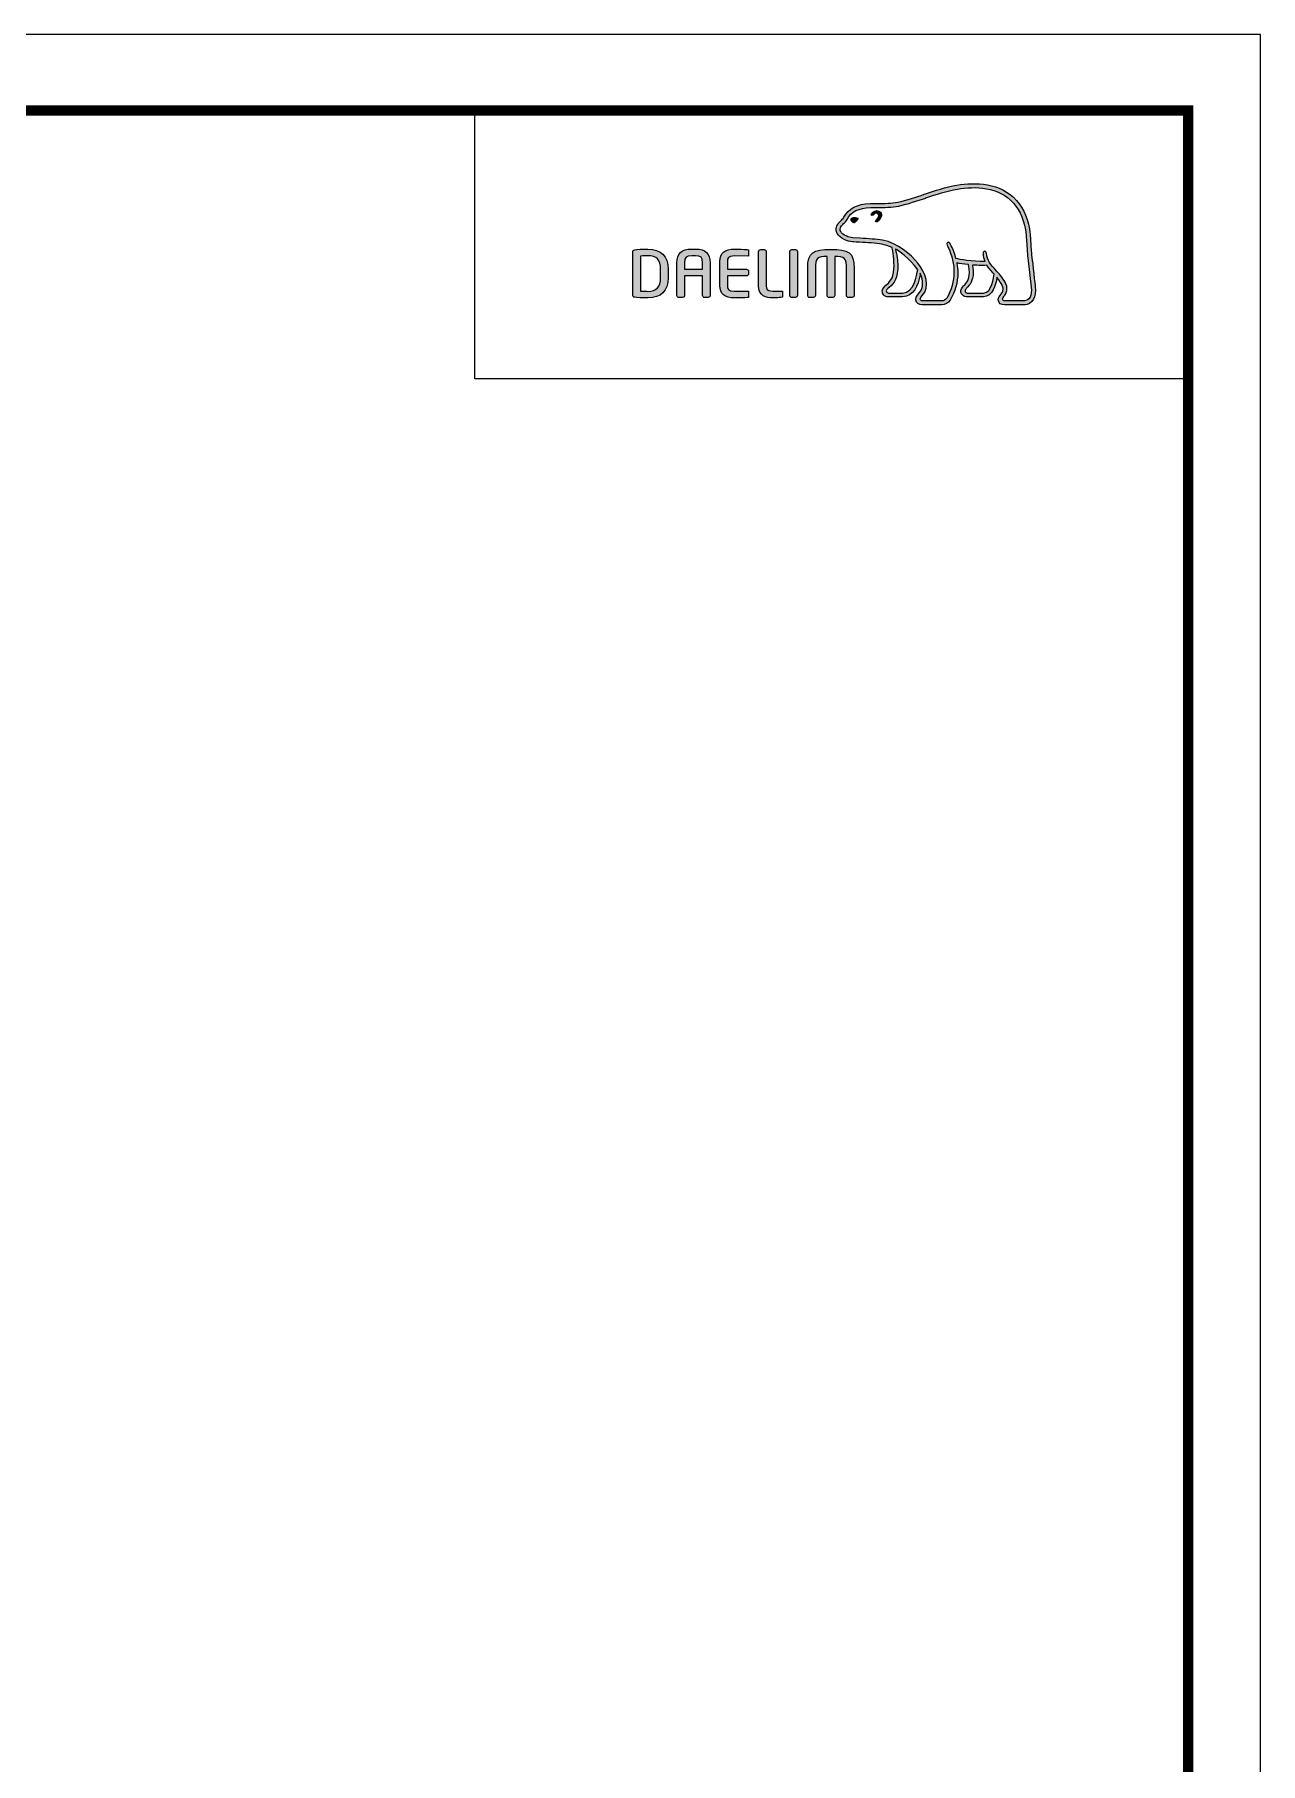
# Model space of a CAD drawing. Extents: x 1171 to 2300, y 0 to 827.
# Drawn here: x 1989.7 to 2299.7, y 389.5 to 826.8 of the extents above; entities that cross this region are included whole.
import ezdxf

# ---------------------------------------------------------------- set-up
doc = ezdxf.new("R2010")
doc.units = 0
doc.header["$LTSCALE"] = 10
doc.header["$MEASUREMENT"] = 0
doc.layers.get('0').update_dxf_attribs({"linetype": 'CONTINUOUS'})
doc.layers.add('레이어 1', color=7, linetype='CONTINUOUS', lineweight=0)

msp = doc.modelspace()

# ---------------------------------------------------------------- hatches: boundary and pattern name
at = {"layer": '레이어 1'}
h = msp.add_hatch(color=5, dxfattribs=at)
h.dxf.hatch_style = 1
edge = h.paths.add_edge_path(flags=16)
edge.add_spline(control_points=[(2241.14, 759.99), (2240.65, 759.45), (2240.02, 759.44), (2240, 759.44), (2240, 759.44), (2235.01, 759.44), (2235.01, 759.44), (2234.83, 759.44), (2234.69, 759.49), (2234.6, 759.58), (2234.52, 759.65), (2234.48, 759.76), (2234.48, 759.9), (2234.48, 760.18), (2234.69, 760.44), (2234.91, 760.72), (2235.11, 760.98), (2235.3, 761.22), (2235.41, 761.53), (2235.68, 762.26), (2235.65, 763.04), (2235.33, 763.73), (2234.74, 764.98), (2233.87, 765.96), (2233.02, 766.91), (2233.02, 766.91), (2232.73, 767.23), (2232.73, 767.23), (2231.63, 768.46), (2230.5, 769.73), (2230.41, 771.45), (2230.38, 771.79), (2230.23, 771.99), (2230.01, 771.98), (2230.01, 771.98), (2229.69, 771.83), (2229.68, 771.83), (2229.59, 771.73), (2229.54, 771.59), (2229.54, 771.42), (2229.54, 771.42), (2229.55, 771.37), (2229.55, 771.37), (2229.59, 770.74), (2229.74, 770.13), (2230, 769.5), (2230, 769.5), (2230.02, 769.44), (2230.02, 769.44), (2230.02, 769.44), (2229.96, 769.43), (2229.96, 769.43), (2226.76, 769.31), (2223.62, 769.91), (2222.69, 770.13), (2222.13, 772.42), (2221.2, 773.94), (2221.16, 774.01), (2221.09, 774.12), (2220.98, 774.22), (2220.87, 774.25), (2220.87, 774.25), (2220.6, 774.21), (2220.56, 774.2), (2220.54, 774.17), (2220.49, 774.11), (2220.39, 773.97), (2220.39, 773.97), (2220.38, 773.85), (2220.38, 773.85), (2220.38, 773.85), (2220.46, 773.55), (2220.46, 773.55), (2220.53, 773.43), (2222.18, 770.55), (2222.18, 766.74), (2222.18, 764.39), (2221.56, 762.17), (2220.34, 760.14), (2220.05, 759.66), (2219.66, 759.44), (2219.09, 759.44), (2219.09, 759.44), (2214.18, 759.44), (2214.18, 759.44), (2214.01, 759.44), (2213.67, 759.56), (2213.67, 759.91), (2213.67, 760.11), (2213.86, 760.43), (2214.16, 760.77), (2216.21, 763.05), (2215.02, 766.61), (2213.06, 768.96), (2211.16, 771.22), (2208.07, 774.07), (2204.09, 774.78), (2202.68, 775.02), (2200.37, 775.16), (2198.5, 775.27), (2198.5, 775.27), (2196.61, 775.38), (2196.61, 775.38), (2195.64, 775.46), (2194.03, 776.05), (2193.54, 776.98), (2193.34, 777.36), (2193.36, 777.75), (2193.62, 778.2), (2193.78, 778.47), (2194.01, 778.7), (2194.29, 778.98), (2194.6, 779.29), (2194.92, 779.62), (2195.17, 780.05), (2195.17, 780.05), (2195.24, 780.18), (2195.24, 780.18), (2196.19, 782), (2198.14, 782.96), (2201.05, 783.03), (2201.05, 783.03), (2202.69, 783.05), (2202.69, 783.05), (2204.49, 783.06), (2206.54, 783.07), (2208.22, 783.43), (2210.58, 783.94), (2212.94, 784.75), (2215.03, 785.46), (2215.03, 785.46), (2215.1, 785.48), (2215.1, 785.48), (2217.68, 786.37), (2220.35, 787.28), (2223.09, 787.72), (2227.46, 788.45), (2233.46, 788.42), (2237.24, 784.18), (2238.98, 782.22), (2240.06, 779.52), (2240.43, 776.16), (2240.43, 776.16), (2240.41, 776.17), (2240.4, 776.18), (2240.43, 776.12), (2240.46, 775.74), (2240.61, 773.6), (2240.66, 772.57), (2240.7, 771.51), (2240.97, 769.53), (2240.97, 769.53), (2241.74, 762.93), (2241.74, 762.93), (2241.74, 762.93), (2241.78, 762.13), (2241.78, 762.13), (2241.78, 761.19), (2241.57, 760.47), (2241.14, 759.99)], knot_values=[0, 0, 0, 0, 1, 1, 1, 2, 2, 2, 3, 3, 3, 4, 4, 4, 5, 5, 5, 6, 6, 6, 7, 7, 7, 8, 8, 8, 9, 9, 9, 10, 10, 10, 11, 11, 11, 12, 12, 12, 13, 13, 13, 14, 14, 14, 15, 15, 15, 16, 16, 16, 17, 17, 17, 18, 18, 18, 19, 19, 19, 20, 20, 20, 21, 21, 21, 22, 22, 22, 23, 23, 23, 24, 24, 24, 25, 25, 25, 26, 26, 26, 27, 27, 27, 28, 28, 28, 29, 29, 29, 30, 30, 30, 31, 31, 31, 32, 32, 32, 33, 33, 33, 34, 34, 34, 35, 35, 35, 36, 36, 36, 37, 37, 37, 38, 38, 38, 39, 39, 39, 40, 40, 40, 41, 41, 41, 42, 42, 42, 43, 43, 43, 44, 44, 44, 45, 45, 45, 46, 46, 46, 47, 47, 47, 48, 48, 48, 49, 49, 49, 50, 50, 50, 51, 51, 51, 52, 52, 52, 53, 53, 53, 53], degree=3, periodic=0)
edge = h.paths.add_edge_path(flags=16)
edge.add_spline(control_points=[(2229.62, 761.42), (2229.62, 761.42), (2225.55, 761.42), (2225.55, 761.42), (2225.25, 761.42), (2225.01, 761.66), (2225.01, 761.97), (2225.01, 762.18), (2225.19, 762.45), (2225.37, 762.64), (2226.2, 763.43), (2227.04, 764.52), (2227.04, 766.59), (2227.04, 766.59), (2226.99, 767.53), (2226.99, 767.54), (2226.99, 767.54), (2226.84, 768.45), (2226.84, 768.45), (2226.84, 768.45), (2226.83, 768.51), (2226.83, 768.51), (2226.83, 768.51), (2226.89, 768.5), (2226.89, 768.5), (2227.65, 768.45), (2229.13, 768.37), (2230.53, 768.43), (2230.89, 767.86), (2231.47, 767.13), (2232.31, 766.16), (2232.27, 765.67), (2231.87, 761.42), (2229.62, 761.42)], knot_values=[0, 0, 0, 0, 1, 1, 1, 2, 2, 2, 3, 3, 3, 4, 4, 4, 5, 5, 5, 6, 6, 6, 7, 7, 7, 8, 8, 8, 9, 9, 9, 10, 10, 10, 11, 11, 11, 11], degree=3, periodic=0)
edge = h.paths.add_edge_path(flags=16)
edge.add_spline(control_points=[(2209.21, 761.42), (2209.21, 761.42), (2205.63, 761.42), (2205.63, 761.42), (2205.37, 761.42), (2205.08, 761.64), (2205.08, 761.97), (2205.08, 762.16), (2205.25, 762.41), (2205.55, 762.65), (2206.45, 763.37), (2207.82, 764.46), (2207.97, 767.47), (2207.97, 767.47), (2207.99, 768.29), (2207.99, 768.29), (2207.99, 769.57), (2207.7, 771.11), (2207.42, 772.49), (2207.42, 772.49), (2207.37, 772.63), (2207.37, 772.63), (2207.37, 772.63), (2207.49, 772.54), (2207.49, 772.54), (2208.02, 772.22), (2210.94, 770.24), (2213.01, 767.32), (2212.84, 765.94), (2212.06, 761.42), (2209.21, 761.42)], knot_values=[0, 0, 0, 0, 1, 1, 1, 2, 2, 2, 3, 3, 3, 4, 4, 4, 5, 5, 5, 6, 6, 6, 7, 7, 7, 8, 8, 8, 9, 9, 9, 10, 10, 10, 10], degree=3, periodic=0)
edge = h.paths.add_edge_path()
edge.add_spline(control_points=[(2242.74, 763.03), (2242.74, 763.04), (2241.98, 769.67), (2241.98, 769.67), (2241.7, 771.65), (2241.66, 772.71), (2241.63, 773.64), (2241.63, 773.64), (2241.44, 776.26), (2241.44, 776.26), (2241.04, 779.84), (2239.88, 782.74), (2237.99, 784.85), (2233.91, 789.44), (2227.54, 789.48), (2222.92, 788.72), (2220.08, 788.25), (2217.37, 787.33), (2214.75, 786.43), (2214.75, 786.43), (2214.66, 786.4), (2214.66, 786.4), (2212.61, 785.7), (2210.29, 784.9), (2208, 784.42), (2206.43, 784.08), (2204.47, 784.07), (2202.74, 784.06), (2202.74, 784.06), (2201.02, 784.04), (2201.02, 784.04), (2197.72, 783.96), (2195.47, 782.81), (2194.34, 780.64), (2194.34, 780.64), (2194.29, 780.55), (2194.29, 780.55), (2194.1, 780.22), (2193.82, 779.94), (2193.57, 779.69), (2193.3, 779.41), (2192.99, 779.1), (2192.75, 778.7), (2192.51, 778.3), (2192.39, 777.89), (2192.39, 777.49), (2192.39, 777.15), (2192.48, 776.82), (2192.65, 776.51), (2193.35, 775.18), (2195.35, 774.47), (2196.54, 774.38), (2196.54, 774.38), (2198.3, 774.27), (2198.34, 774.27), (2200.1, 774.17), (2202.51, 774.03), (2203.91, 773.78), (2204.73, 773.64), (2205.67, 773.34), (2206.53, 772.94), (2206.59, 772.71), (2207.03, 770.73), (2207.03, 768.29), (2207.03, 768.29), (2207.02, 767.51), (2207.02, 767.51), (2206.89, 764.94), (2205.76, 764.04), (2204.94, 763.38), (2204.86, 763.32), (2204.13, 762.71), (2204.07, 761.98), (2204.04, 761.56), (2204.15, 761.19), (2204.41, 760.91), (2204.68, 760.62), (2205.09, 760.47), (2205.63, 760.47), (2205.63, 760.47), (2209.21, 760.47), (2209.21, 760.47), (2211.88, 760.47), (2213.2, 763.35), (2213.6, 766.04), (2213.6, 766.04), (2213.61, 766.42), (2213.61, 766.42), (2213.61, 766.42), (2213.72, 766.23), (2213.72, 766.23), (2214.06, 765.47), (2214.27, 764.56), (2214.27, 763.87), (2214.27, 762.91), (2213.97, 762.07), (2213.4, 761.44), (2213.26, 761.3), (2212.55, 760.56), (2212.55, 759.82), (2212.55, 759.82), (2212.55, 759.7), (2212.55, 759.7), (2212.65, 758.82), (2213.36, 758.43), (2214.02, 758.43), (2214.02, 758.43), (2219.09, 758.43), (2219.09, 758.43), (2220.01, 758.43), (2220.74, 758.84), (2221.21, 759.62), (2222.5, 761.77), (2223.15, 764.09), (2223.15, 766.54), (2223.15, 767.3), (2223.08, 768.12), (2222.94, 768.96), (2222.94, 768.96), (2222.93, 769.03), (2222.93, 769.03), (2222.93, 769.03), (2222.99, 769.02), (2222.99, 769.02), (2223.6, 768.9), (2224.59, 768.73), (2225.8, 768.6), (2225.8, 768.6), (2225.84, 768.59), (2225.84, 768.59), (2225.84, 768.59), (2226, 767.66), (2226, 767.66), (2226, 767.66), (2226.03, 767.44), (2226.03, 767.44), (2226.03, 767.44), (2226.08, 766.62), (2226.08, 766.62), (2226.08, 764.64), (2225.19, 763.78), (2224.7, 763.32), (2224.7, 763.32), (2224.02, 762.63), (2223.95, 762.03), (2223.95, 762.03), (2223.93, 761.84), (2223.93, 761.84), (2223.93, 761.65), (2223.98, 761.27), (2224.31, 760.93), (2224.6, 760.62), (2225.06, 760.47), (2225.66, 760.47), (2225.66, 760.47), (2229.62, 760.47), (2229.62, 760.47), (2232.02, 760.47), (2232.74, 763.52), (2233.03, 765.23), (2233.03, 765.23), (2233.04, 765.41), (2233.04, 765.41), (2233.04, 765.41), (2233.14, 765.28), (2233.14, 765.28), (2233.69, 764.57), (2234.18, 763.79), (2234.41, 763.3), (2234.53, 763.04), (2234.6, 762.76), (2234.6, 762.48), (2234.6, 762.48), (2234.51, 761.91), (2234.51, 761.91), (2234.42, 761.6), (2234.21, 761.31), (2234, 761.03), (2233.69, 760.64), (2233.38, 760.23), (2233.38, 759.73), (2233.38, 759.73), (2233.41, 759.46), (2233.41, 759.46), (2233.55, 758.8), (2234.09, 758.43), (2234.92, 758.43), (2234.92, 758.43), (2239.99, 758.43), (2239.99, 758.43), (2240.11, 758.43), (2241.1, 758.46), (2241.88, 759.3), (2242.5, 759.97), (2242.8, 760.89), (2242.8, 762.12), (2242.8, 762.12), (2242.74, 763.03), (2242.74, 763.03)], knot_values=[0, 0, 0, 0, 1, 1, 1, 2, 2, 2, 3, 3, 3, 4, 4, 4, 5, 5, 5, 6, 6, 6, 7, 7, 7, 8, 8, 8, 9, 9, 9, 10, 10, 10, 11, 11, 11, 12, 12, 12, 13, 13, 13, 14, 14, 14, 15, 15, 15, 16, 16, 16, 17, 17, 17, 18, 18, 18, 19, 19, 19, 20, 20, 20, 21, 21, 21, 22, 22, 22, 23, 23, 23, 24, 24, 24, 25, 25, 25, 26, 26, 26, 27, 27, 27, 28, 28, 28, 29, 29, 29, 30, 30, 30, 31, 31, 31, 32, 32, 32, 33, 33, 33, 34, 34, 34, 35, 35, 35, 36, 36, 36, 37, 37, 37, 38, 38, 38, 39, 39, 39, 40, 40, 40, 41, 41, 41, 42, 42, 42, 43, 43, 43, 44, 44, 44, 45, 45, 45, 46, 46, 46, 47, 47, 47, 48, 48, 48, 49, 49, 49, 50, 50, 50, 51, 51, 51, 52, 52, 52, 53, 53, 53, 54, 54, 54, 55, 55, 55, 56, 56, 56, 57, 57, 57, 58, 58, 58, 59, 59, 59, 60, 60, 60, 61, 61, 61, 62, 62, 62, 63, 63, 63, 64, 64, 64, 65, 65, 65, 66, 66, 66, 66], degree=3, periodic=0)
edge = h.paths.add_edge_path(flags=0)
edge.add_spline(control_points=[(2196.46, 780.17), (2196.46, 780.17), (2197.19, 780.51), (2198.11, 780.15), (2198.11, 780.15), (2198.22, 780.11), (2198.08, 779.9), (2197.63, 779.3), (2197.19, 779.17), (2197.19, 779.17), (2197.19, 779.17), (2196.87, 779.06), (2196.69, 779.27), (2196.33, 779.7), (2196.32, 779.94), (2196.32, 779.94), (2196.32, 779.94), (2196.28, 780.13), (2196.46, 780.17)], knot_values=[0, 0, 0, 0, 1, 1, 1, 2, 2, 2, 3, 3, 3, 4, 4, 4, 5, 5, 5, 6, 6, 6, 6], degree=3, periodic=0)
edge = h.paths.add_edge_path(flags=0)
edge.add_spline(control_points=[(2201.33, 781.53), (2201.22, 781.41), (2201.21, 781.21), (2201.33, 781.1), (2201.45, 781), (2201.64, 781.03), (2201.75, 781.15), (2201.81, 781.21), (2202.42, 781.93), (2202.94, 781.56), (2203.13, 781.43), (2203.21, 781.23), (2203.18, 780.98), (2203.14, 780.57), (2202.79, 780.12), (2202.54, 779.96), (2202.41, 779.88), (2202.32, 779.7), (2202.38, 779.55), (2202.45, 779.41), (2202.63, 779.37), (2202.78, 779.43), (2203.21, 779.64), (2203.77, 780.34), (2203.84, 781), (2203.89, 781.45), (2203.69, 781.82), (2203.33, 782.07), (2202.54, 782.63), (2201.66, 781.89), (2201.33, 781.53)], knot_values=[0, 0, 0, 0, 1, 1, 1, 2, 2, 2, 3, 3, 3, 4, 4, 4, 5, 5, 5, 6, 6, 6, 7, 7, 7, 8, 8, 8, 9, 9, 9, 10, 10, 10, 10], degree=3, periodic=0)
edge = h.paths.add_edge_path(flags=0)
edge.add_spline(control_points=[(2201.23, 780.99), (2201.23, 780.99), (2201.23, 780.99), (2201.23, 780.99), (2201.23, 780.99), (2201.23, 780.99), (2201.23, 780.99)], knot_values=[0, 0, 0, 0, 1, 1, 1, 2, 2, 2, 2], degree=3, periodic=0)
h = msp.add_hatch(color=5, dxfattribs=at)
h.dxf.hatch_style = 2
edge = h.paths.add_edge_path()
edge.add_spline(control_points=[(2197.9, 780.01), (2198.05, 780.22), (2197.93, 780.27), (2197.93, 780.27)], knot_values=[1.00001, 1.00001, 1.00001, 1.00001, 2, 2, 2, 2], degree=3, periodic=0)
edge.add_spline(control_points=[(2197.93, 780.27), (2197.88, 780.29), (2197.82, 780.31), (2197.76, 780.33)], knot_values=[0.937491, 0.937491, 0.937491, 0.937491, 1, 1, 1, 1], degree=3, periodic=0)
edge.add_spline(control_points=[(2197.76, 780.33), (2197.65, 780.36), (2197.54, 780.38), (2197.44, 780.4)], knot_values=[0.812494, 0.812494, 0.812494, 0.812494, 0.937491, 0.937491, 0.937491, 0.937491], degree=3, periodic=0)
edge.add_spline(control_points=[(2197.44, 780.4), (2197.34, 780.42), (2197.24, 780.43), (2197.14, 780.43)], knot_values=[0.687496, 0.687496, 0.687496, 0.687496, 0.812494, 0.812494, 0.812494, 0.812494], degree=3, periodic=0)
edge.add_spline(control_points=[(2197.14, 780.43), (2197.05, 780.43), (2196.96, 780.43), (2196.88, 780.42)], knot_values=[0.562499, 0.562499, 0.562499, 0.562499, 0.687496, 0.687496, 0.687496, 0.687496], degree=3, periodic=0)
edge.add_spline(control_points=[(2196.88, 780.42), (2196.76, 780.41), (2196.65, 780.39), (2196.56, 780.37)], knot_values=[0.375003, 0.375003, 0.375003, 0.375003, 0.562499, 0.562499, 0.562499, 0.562499], degree=3, periodic=0)
edge.add_spline(control_points=[(2196.56, 780.37), (2196.44, 780.35), (2196.36, 780.32), (2196.31, 780.3)], knot_values=[0.125007, 0.125007, 0.125007, 0.125007, 0.375003, 0.375003, 0.375003, 0.375003], degree=3, periodic=0)
edge.add_spline(control_points=[(2196.31, 780.3), (2196.29, 780.29), (2196.28, 780.29), (2196.28, 780.29)], knot_values=[0, 0, 0, 0, 0.125007, 0.125007, 0.125007, 0.125007], degree=3, periodic=0)
edge.add_spline(control_points=[(2196.28, 780.29), (2196.11, 780.24), (2196.14, 780.06), (2196.14, 780.06), (2196.14, 780.06), (2196.16, 779.81), (2196.52, 779.39)], knot_values=[4, 4, 4, 4, 5, 5, 5, 6, 6, 6, 6], degree=3, periodic=0)
edge.add_spline(control_points=[(2196.52, 779.39), (2196.7, 779.17), (2197.01, 779.28), (2197.01, 779.28), (2197.01, 779.28), (2197.45, 779.41), (2197.9, 780.01)], knot_values=[2, 2, 2, 2, 3, 3, 3, 4, 4, 4, 4], degree=3, periodic=0)
h = msp.add_hatch(color=5, dxfattribs=at)
h.dxf.hatch_style = 2
edge = h.paths.add_edge_path()
edge.add_spline(control_points=[(2201.33, 781.53), (2201.22, 781.41), (2201.21, 781.21), (2201.33, 781.1), (2201.45, 781), (2201.64, 781.03), (2201.75, 781.15), (2201.81, 781.21), (2202.42, 781.93), (2202.94, 781.56), (2203.13, 781.43), (2203.21, 781.23), (2203.18, 780.98), (2203.14, 780.57), (2202.79, 780.12), (2202.54, 779.96), (2202.41, 779.88), (2202.32, 779.7), (2202.38, 779.55), (2202.45, 779.41), (2202.63, 779.37), (2202.78, 779.43), (2203.21, 779.64), (2203.77, 780.34), (2203.84, 781), (2203.89, 781.45), (2203.69, 781.82), (2203.33, 782.07), (2202.54, 782.63), (2201.66, 781.89), (2201.33, 781.53)], knot_values=[0, 0, 0, 0, 1, 1, 1, 2, 2, 2, 3, 3, 3, 4, 4, 4, 5, 5, 5, 6, 6, 6, 7, 7, 7, 8, 8, 8, 9, 9, 9, 10, 10, 10, 10], degree=3, periodic=0)
h = msp.add_hatch(color=5, dxfattribs=at)
h.dxf.hatch_style = 2
edge = h.paths.add_edge_path()
edge.add_spline(control_points=[(2148, 765.29), (2148, 762.98), (2146.94, 761.85), (2144.77, 761.85), (2144.77, 761.85), (2143.28, 761.88), (2142.89, 761.88), (2142.89, 761.88), (2142.89, 770.77), (2142.89, 770.77), (2143.66, 770.85), (2144.76, 770.86), (2144.77, 770.86), (2147, 770.86), (2148, 769.8), (2148, 767.42), (2148, 767.42), (2148, 765.29), (2148, 765.29)], knot_values=[0, 0, 0, 0, 1, 1, 1, 2, 2, 2, 3, 3, 3, 4, 4, 4, 5, 5, 5, 6, 6, 6, 6], degree=3, periodic=0)
edge = h.paths.add_edge_path()
edge.add_spline(control_points=[(2144.77, 772.53), (2143.56, 772.53), (2141.99, 772.45), (2141.48, 772.37), (2141.16, 772.32), (2140.95, 772.08), (2140.95, 771.76), (2140.95, 771.76), (2140.95, 760.95), (2140.95, 760.95), (2140.95, 760.62), (2141.16, 760.38), (2141.49, 760.34), (2141.98, 760.26), (2143.54, 760.18), (2144.77, 760.18), (2148.14, 760.18), (2149.92, 761.95), (2149.92, 765.29), (2149.92, 765.29), (2149.92, 767.42), (2149.92, 767.42), (2149.92, 770.76), (2148.14, 772.53), (2144.77, 772.53)], knot_values=[0, 0, 0, 0, 1, 1, 1, 2, 2, 2, 3, 3, 3, 4, 4, 4, 5, 5, 5, 6, 6, 6, 7, 7, 7, 8, 8, 8, 8], degree=3, periodic=0)
h = msp.add_hatch(color=5, dxfattribs=at)
h.dxf.hatch_style = 2
edge = h.paths.add_edge_path()
edge.add_spline(control_points=[(2158.62, 767.43), (2158.62, 767.43), (2154.07, 767.43), (2154.07, 767.43), (2154.07, 767.6), (2154.07, 769.05), (2154.07, 769.05), (2154.07, 770.57), (2154.52, 770.82), (2155.87, 770.82), (2155.87, 770.82), (2156.82, 770.82), (2156.82, 770.82), (2158.17, 770.82), (2158.62, 770.57), (2158.62, 769.05), (2158.62, 769.05), (2158.62, 767.6), (2158.62, 767.43)], knot_values=[0, 0, 0, 0, 1, 1, 1, 2, 2, 2, 3, 3, 3, 4, 4, 4, 5, 5, 5, 6, 6, 6, 6], degree=3, periodic=0)
edge = h.paths.add_edge_path()
edge.add_spline(control_points=[(2156.82, 772.53), (2156.82, 772.53), (2155.87, 772.53), (2155.87, 772.53), (2153.3, 772.53), (2152.15, 771.46), (2152.15, 769.05), (2152.15, 769.05), (2152.15, 760.83), (2152.15, 760.83), (2152.15, 760.54), (2152.38, 760.29), (2152.66, 760.29), (2152.66, 760.29), (2153.56, 760.29), (2153.56, 760.29), (2153.88, 760.29), (2154.07, 760.56), (2154.07, 760.83), (2154.07, 760.83), (2154.07, 765.55), (2154.07, 765.74), (2154.07, 765.74), (2158.62, 765.74), (2158.62, 765.74), (2158.62, 765.55), (2158.62, 760.83), (2158.62, 760.83), (2158.62, 760.53), (2158.85, 760.29), (2159.14, 760.29), (2159.14, 760.29), (2160.02, 760.29), (2160.02, 760.29), (2160.34, 760.29), (2160.55, 760.57), (2160.55, 760.83), (2160.55, 760.83), (2160.55, 769.05), (2160.55, 769.05), (2160.55, 771.46), (2159.4, 772.53), (2156.82, 772.53)], knot_values=[0, 0, 0, 0, 1, 1, 1, 2, 2, 2, 3, 3, 3, 4, 4, 4, 5, 5, 5, 6, 6, 6, 7, 7, 7, 8, 8, 8, 9, 9, 9, 10, 10, 10, 11, 11, 11, 12, 12, 12, 13, 13, 13, 14, 14, 14, 14], degree=3, periodic=0)
h = msp.add_hatch(color=5, dxfattribs=at)
h.dxf.hatch_style = 2
edge = h.paths.add_edge_path()
edge.add_spline(control_points=[(2162.99, 769.38), (2162.99, 769.38), (2162.99, 763.33), (2162.99, 763.33), (2162.99, 761.21), (2164.2, 760.18), (2166.69, 760.18), (2167.79, 760.18), (2169.28, 760.2), (2169.88, 760.26), (2169.87, 760.26), (2170.17, 760.29), (2170.17, 760.29), (2170.17, 760.29), (2170.26, 760.3), (2170.26, 760.3), (2170.26, 760.3), (2170.26, 761.92), (2170.26, 761.92), (2170.26, 761.92), (2166.7, 761.92), (2166.7, 761.92), (2164.92, 761.92), (2164.92, 762.42), (2164.92, 763.33), (2164.92, 763.33), (2164.92, 765.57), (2164.92, 765.75), (2165.1, 765.75), (2169.7, 765.75), (2169.7, 765.75), (2170, 765.75), (2170.25, 765.99), (2170.25, 766.28), (2170.25, 766.28), (2170.25, 766.88), (2170.25, 766.88), (2170.25, 767.18), (2170, 767.42), (2169.7, 767.42), (2169.7, 767.42), (2165.1, 767.42), (2164.92, 767.42), (2164.92, 767.59), (2164.92, 769.38), (2164.92, 769.38), (2164.92, 770.29), (2164.92, 770.79), (2166.7, 770.79), (2166.7, 770.79), (2170.26, 770.78), (2170.26, 770.78), (2170.26, 770.78), (2170.26, 772.39), (2170.26, 772.39), (2170.26, 772.39), (2169.88, 772.43), (2169.88, 772.43), (2169.18, 772.49), (2167.58, 772.53), (2166.69, 772.53), (2164.2, 772.53), (2162.99, 771.5), (2162.99, 769.38)], knot_values=[0, 0, 0, 0, 1, 1, 1, 2, 2, 2, 3, 3, 3, 4, 4, 4, 5, 5, 5, 6, 6, 6, 7, 7, 7, 8, 8, 8, 9, 9, 9, 10, 10, 10, 11, 11, 11, 12, 12, 12, 13, 13, 13, 14, 14, 14, 15, 15, 15, 16, 16, 16, 17, 17, 17, 18, 18, 18, 19, 19, 19, 20, 20, 20, 21, 21, 21, 21], degree=3, periodic=0)
h = msp.add_hatch(color=5, dxfattribs=at)
h.dxf.hatch_style = 2
edge = h.paths.add_edge_path()
edge.add_spline(control_points=[(2173.34, 772.42), (2173.05, 772.42), (2172.79, 772.17), (2172.79, 771.88), (2172.79, 771.88), (2172.79, 763.33), (2172.79, 763.33), (2172.79, 760.54), (2174.7, 760.18), (2176.35, 760.18), (2177.57, 760.18), (2177.88, 760.24), (2178.24, 760.3), (2178.24, 760.3), (2178.45, 760.33), (2178.45, 760.33), (2178.45, 760.33), (2178.73, 760.36), (2178.73, 760.36), (2178.73, 760.36), (2178.81, 760.37), (2178.81, 760.37), (2178.81, 760.37), (2178.81, 761.92), (2178.81, 761.92), (2178.81, 761.92), (2176.37, 761.92), (2176.37, 761.92), (2174.72, 761.92), (2174.72, 762.54), (2174.72, 763.14), (2174.72, 763.14), (2174.72, 771.88), (2174.72, 771.88), (2174.72, 772.17), (2174.47, 772.42), (2174.17, 772.42), (2174.17, 772.42), (2173.34, 772.42), (2173.34, 772.42)], knot_values=[0, 0, 0, 0, 1, 1, 1, 2, 2, 2, 3, 3, 3, 4, 4, 4, 5, 5, 5, 6, 6, 6, 7, 7, 7, 8, 8, 8, 9, 9, 9, 10, 10, 10, 11, 11, 11, 12, 12, 12, 13, 13, 13, 13], degree=3, periodic=0)
h = msp.add_hatch(color=5, dxfattribs=at)
h.dxf.hatch_style = 2
edge = h.paths.add_edge_path()
edge.add_spline(control_points=[(2181.2, 772.42), (2180.88, 772.42), (2180.68, 772.15), (2180.68, 771.9), (2180.68, 771.9), (2180.68, 760.83), (2180.68, 760.83), (2180.68, 760.53), (2180.91, 760.29), (2181.2, 760.29), (2181.2, 760.29), (2182.09, 760.29), (2182.09, 760.29), (2182.42, 760.29), (2182.61, 760.56), (2182.61, 760.83), (2182.61, 760.83), (2182.61, 771.9), (2182.61, 771.9), (2182.61, 772.19), (2182.38, 772.42), (2182.09, 772.42), (2182.09, 772.42), (2181.2, 772.42), (2181.2, 772.42)], knot_values=[0, 0, 0, 0, 1, 1, 1, 2, 2, 2, 3, 3, 3, 4, 4, 4, 5, 5, 5, 6, 6, 6, 7, 7, 7, 8, 8, 8, 8], degree=3, periodic=0)
h = msp.add_hatch(color=5, dxfattribs=at)
h.dxf.hatch_style = 2
edge = h.paths.add_edge_path()
edge.add_spline(control_points=[(2185.2, 767.64), (2185.2, 767.64), (2185.2, 760.83), (2185.2, 760.83), (2185.2, 760.53), (2185.43, 760.29), (2185.71, 760.29), (2185.71, 760.29), (2186.62, 760.29), (2186.62, 760.29), (2186.95, 760.29), (2187.14, 760.56), (2187.14, 760.83), (2187.14, 760.83), (2187.14, 767.47), (2187.14, 767.47), (2187.14, 770.4), (2187.63, 770.69), (2190.11, 770.69), (2190.11, 770.51), (2190.11, 760.83), (2190.11, 760.83), (2190.11, 760.52), (2190.33, 760.29), (2190.62, 760.29), (2190.62, 760.29), (2191.52, 760.29), (2191.52, 760.29), (2191.84, 760.29), (2192.03, 760.56), (2192.03, 760.83), (2192.03, 760.83), (2192.03, 770.48), (2192.03, 770.67), (2193.19, 770.67), (2194, 770.57), (2194.45, 770.13), (2194.91, 769.67), (2195, 768.8), (2195, 767.47), (2195, 767.47), (2195, 760.83), (2195, 760.83), (2195, 760.54), (2195.24, 760.29), (2195.52, 760.29), (2195.52, 760.29), (2196.43, 760.29), (2196.43, 760.29), (2196.75, 760.29), (2196.95, 760.57), (2196.95, 760.83), (2196.95, 760.83), (2196.95, 767.64), (2196.95, 767.64), (2196.95, 771.77), (2195.48, 772.47), (2191.08, 772.47), (2186.67, 772.47), (2185.2, 771.77), (2185.2, 767.64)], knot_values=[0, 0, 0, 0, 1, 1, 1, 2, 2, 2, 3, 3, 3, 4, 4, 4, 5, 5, 5, 6, 6, 6, 7, 7, 7, 8, 8, 8, 9, 9, 9, 10, 10, 10, 11, 11, 11, 12, 12, 12, 13, 13, 13, 14, 14, 14, 15, 15, 15, 16, 16, 16, 17, 17, 17, 18, 18, 18, 19, 19, 19, 20, 20, 20, 20], degree=3, periodic=0)

# ---------------------------------------------------------------- linework, layer by layer
at = {"color": 5, "lineweight": -3, "ltscale": 0.5}
msp.add_line((2101.07, 739.68), (2101.07, 807.6), dxfattribs=at)
at = {"color": 5}
msp.add_line((2209.05, 760.47), (2209.05, 760.47), dxfattribs=at)
at = {"color": 5, "lineweight": -3, "ltscale": 40}
msp.add_line((2281.41, 739.68), (2101.07, 739.68), dxfattribs=at)
at = {"lineweight": -3, "ltscale": 0.5}
msp.add_lwpolyline([(1171.26, 0), (2299.66, 0), (2299.66, 826.8), (1171.26, 826.8)], close=True, dxfattribs=at)
at = {"color": 5, "linetype": 'ByBlock', "lineweight": -3, "const_width": 2.6}
msp.add_lwpolyline([(1189.41, 35.4), (2281.41, 35.4), (2281.41, 807.6), (1189.41, 807.6)], close=True, dxfattribs=at)
at = {"layer": '레이어 1', "color": 5}
for points, knots in [([(2242.74, 763.03), (2242.74, 763.04), (2241.98, 769.67), (2241.98, 769.67), (2241.7, 771.65), (2241.66, 772.71), (2241.63, 773.64), (2241.63, 773.64), (2241.44, 776.26), (2241.44, 776.26), (2241.04, 779.84), (2239.88, 782.74), (2237.99, 784.85), (2233.91, 789.44), (2227.54, 789.48), (2222.92, 788.72), (2220.08, 788.25), (2217.37, 787.33), (2214.75, 786.43), (2214.75, 786.43), (2214.66, 786.4), (2214.66, 786.4), (2212.61, 785.7), (2210.29, 784.9), (2208, 784.42), (2206.43, 784.08), (2204.47, 784.07), (2202.74, 784.06), (2202.74, 784.06), (2201.02, 784.04), (2201.02, 784.04), (2197.72, 783.96), (2195.47, 782.81), (2194.34, 780.64), (2194.34, 780.64), (2194.29, 780.55), (2194.29, 780.55), (2194.1, 780.22), (2193.82, 779.94), (2193.57, 779.69), (2193.3, 779.41), (2192.99, 779.1), (2192.75, 778.7), (2192.51, 778.3), (2192.39, 777.89), (2192.39, 777.49), (2192.39, 777.15), (2192.48, 776.82), (2192.65, 776.51), (2193.35, 775.18), (2195.35, 774.47), (2196.54, 774.38), (2196.54, 774.38), (2198.3, 774.27), (2198.34, 774.27), (2200.1, 774.17), (2202.51, 774.03), (2203.91, 773.78), (2204.73, 773.64), (2205.67, 773.34), (2206.53, 772.94), (2206.59, 772.71), (2207.03, 770.73), (2207.03, 768.29), (2207.03, 768.29), (2207.02, 767.51), (2207.02, 767.51), (2206.89, 764.94), (2205.76, 764.04), (2204.94, 763.38), (2204.86, 763.32), (2204.13, 762.71), (2204.07, 761.98), (2204.04, 761.56), (2204.15, 761.19), (2204.41, 760.91), (2204.68, 760.62), (2205.09, 760.47), (2205.63, 760.47), (2205.63, 760.47), (2209.21, 760.47), (2209.21, 760.47), (2211.88, 760.47), (2213.2, 763.35), (2213.6, 766.04), (2213.6, 766.04), (2213.61, 766.42), (2213.61, 766.42), (2213.61, 766.42), (2213.72, 766.23), (2213.72, 766.23), (2214.06, 765.47), (2214.27, 764.56), (2214.27, 763.87), (2214.27, 762.91), (2213.97, 762.07), (2213.4, 761.44), (2213.26, 761.3), (2212.55, 760.56), (2212.55, 759.82), (2212.55, 759.82), (2212.55, 759.7), (2212.55, 759.7), (2212.65, 758.82), (2213.36, 758.43), (2214.02, 758.43), (2214.02, 758.43), (2219.09, 758.43), (2219.09, 758.43), (2220.01, 758.43), (2220.74, 758.84), (2221.21, 759.62), (2222.5, 761.77), (2223.15, 764.09), (2223.15, 766.54), (2223.15, 767.3), (2223.08, 768.12), (2222.94, 768.96), (2222.94, 768.96), (2222.93, 769.03), (2222.93, 769.03), (2222.93, 769.03), (2222.99, 769.02), (2222.99, 769.02), (2223.6, 768.9), (2224.59, 768.73), (2225.8, 768.6), (2225.8, 768.6), (2225.84, 768.59), (2225.84, 768.59), (2225.84, 768.59), (2226, 767.66), (2226, 767.66), (2226, 767.66), (2226.03, 767.44), (2226.03, 767.44), (2226.03, 767.44), (2226.08, 766.62), (2226.08, 766.62), (2226.08, 764.64), (2225.19, 763.78), (2224.7, 763.32), (2224.7, 763.32), (2224.02, 762.63), (2223.95, 762.03), (2223.95, 762.03), (2223.93, 761.84), (2223.93, 761.84), (2223.93, 761.65), (2223.98, 761.27), (2224.31, 760.93), (2224.6, 760.62), (2225.06, 760.47), (2225.66, 760.47), (2225.66, 760.47), (2229.62, 760.47), (2229.62, 760.47), (2232.02, 760.47), (2232.74, 763.52), (2233.03, 765.23), (2233.03, 765.23), (2233.04, 765.41), (2233.04, 765.41), (2233.04, 765.41), (2233.14, 765.28), (2233.14, 765.28), (2233.69, 764.57), (2234.18, 763.79), (2234.41, 763.3), (2234.53, 763.04), (2234.6, 762.76), (2234.6, 762.48), (2234.6, 762.48), (2234.51, 761.91), (2234.51, 761.91), (2234.42, 761.6), (2234.21, 761.31), (2234, 761.03), (2233.69, 760.64), (2233.38, 760.23), (2233.38, 759.73), (2233.38, 759.73), (2233.41, 759.46), (2233.41, 759.46), (2233.55, 758.8), (2234.09, 758.43), (2234.92, 758.43), (2234.92, 758.43), (2239.99, 758.43), (2239.99, 758.43), (2240.11, 758.43), (2241.1, 758.46), (2241.88, 759.3), (2242.5, 759.97), (2242.8, 760.89), (2242.8, 762.12), (2242.8, 762.12), (2242.74, 763.03), (2242.74, 763.03)], [0, 0, 0, 0, 1, 1, 1, 2, 2, 2, 3, 3, 3, 4, 4, 4, 5, 5, 5, 6, 6, 6, 7, 7, 7, 8, 8, 8, 9, 9, 9, 10, 10, 10, 11, 11, 11, 12, 12, 12, 13, 13, 13, 14, 14, 14, 15, 15, 15, 16, 16, 16, 17, 17, 17, 18, 18, 18, 19, 19, 19, 20, 20, 20, 21, 21, 21, 22, 22, 22, 23, 23, 23, 24, 24, 24, 25, 25, 25, 26, 26, 26, 27, 27, 27, 28, 28, 28, 29, 29, 29, 30, 30, 30, 31, 31, 31, 32, 32, 32, 33, 33, 33, 34, 34, 34, 35, 35, 35, 36, 36, 36, 37, 37, 37, 38, 38, 38, 39, 39, 39, 40, 40, 40, 41, 41, 41, 42, 42, 42, 43, 43, 43, 44, 44, 44, 45, 45, 45, 46, 46, 46, 47, 47, 47, 48, 48, 48, 49, 49, 49, 50, 50, 50, 51, 51, 51, 52, 52, 52, 53, 53, 53, 54, 54, 54, 55, 55, 55, 56, 56, 56, 57, 57, 57, 58, 58, 58, 59, 59, 59, 60, 60, 60, 61, 61, 61, 62, 62, 62, 63, 63, 63, 64, 64, 64, 65, 65, 65, 66, 66, 66, 66]), ([(2196.24, 780.29), (2196.24, 780.29), (2196.98, 780.62), (2197.89, 780.27), (2197.89, 780.27), (2198, 780.22), (2197.86, 780.01), (2197.41, 779.41), (2196.97, 779.28), (2196.97, 779.28), (2196.97, 779.28), (2196.65, 779.17), (2196.47, 779.39), (2196.11, 779.81), (2196.1, 780.06), (2196.1, 780.06), (2196.1, 780.06), (2196.06, 780.24), (2196.24, 780.29)], [0, 0, 0, 0, 1, 1, 1, 2, 2, 2, 3, 3, 3, 4, 4, 4, 5, 5, 5, 6, 6, 6, 6]), ([(2196.28, 780.29), (2196.28, 780.29), (2197.02, 780.62), (2197.93, 780.27), (2197.93, 780.27), (2198.05, 780.22), (2197.9, 780.01), (2197.45, 779.41), (2197.01, 779.28), (2197.01, 779.28), (2197.01, 779.28), (2196.7, 779.17), (2196.52, 779.39), (2196.16, 779.81), (2196.14, 780.06), (2196.14, 780.06), (2196.14, 780.06), (2196.11, 780.24), (2196.28, 780.29)], [0, 0, 0, 0, 1, 1, 1, 2, 2, 2, 3, 3, 3, 4, 4, 4, 5, 5, 5, 6, 6, 6, 6]), ([(2201.33, 781.53), (2201.22, 781.41), (2201.21, 781.21), (2201.33, 781.1), (2201.45, 781), (2201.64, 781.03), (2201.75, 781.15), (2201.81, 781.21), (2202.42, 781.93), (2202.94, 781.56), (2203.13, 781.43), (2203.21, 781.23), (2203.18, 780.98), (2203.14, 780.57), (2202.79, 780.12), (2202.54, 779.96), (2202.41, 779.88), (2202.32, 779.7), (2202.38, 779.55), (2202.45, 779.41), (2202.63, 779.37), (2202.78, 779.43), (2203.21, 779.64), (2203.77, 780.34), (2203.84, 781), (2203.89, 781.45), (2203.69, 781.82), (2203.33, 782.07), (2202.54, 782.63), (2201.66, 781.89), (2201.33, 781.53)], [0, 0, 0, 0, 1, 1, 1, 2, 2, 2, 3, 3, 3, 4, 4, 4, 5, 5, 5, 6, 6, 6, 7, 7, 7, 8, 8, 8, 9, 9, 9, 10, 10, 10, 10]), ([(2201.23, 780.99), (2201.23, 780.99), (2201.23, 780.99), (2201.23, 780.99), (2201.23, 780.99), (2201.23, 780.99), (2201.23, 780.99)], [0, 0, 0, 0, 1, 1, 1, 2, 2, 2, 2]), ([(2144.77, 772.53), (2143.56, 772.53), (2141.99, 772.45), (2141.48, 772.37), (2141.16, 772.32), (2140.95, 772.08), (2140.95, 771.76), (2140.95, 771.76), (2140.95, 760.95), (2140.95, 760.95), (2140.95, 760.62), (2141.16, 760.38), (2141.49, 760.34), (2141.98, 760.26), (2143.54, 760.18), (2144.77, 760.18), (2148.14, 760.18), (2149.92, 761.95), (2149.92, 765.29), (2149.92, 765.29), (2149.92, 767.42), (2149.92, 767.42), (2149.92, 770.76), (2148.14, 772.53), (2144.77, 772.53)], [0, 0, 0, 0, 1, 1, 1, 2, 2, 2, 3, 3, 3, 4, 4, 4, 5, 5, 5, 6, 6, 6, 7, 7, 7, 8, 8, 8, 8]), ([(2148, 765.29), (2148, 762.98), (2146.94, 761.85), (2144.77, 761.85), (2144.77, 761.85), (2143.28, 761.88), (2142.89, 761.88), (2142.89, 761.88), (2142.89, 770.77), (2142.89, 770.77), (2143.66, 770.85), (2144.76, 770.86), (2144.77, 770.86), (2147, 770.86), (2148, 769.8), (2148, 767.42), (2148, 767.42), (2148, 765.29), (2148, 765.29)], [0, 0, 0, 0, 1, 1, 1, 2, 2, 2, 3, 3, 3, 4, 4, 4, 5, 5, 5, 6, 6, 6, 6]), ([(2156.82, 772.53), (2156.82, 772.53), (2155.87, 772.53), (2155.87, 772.53), (2153.3, 772.53), (2152.15, 771.46), (2152.15, 769.05), (2152.15, 769.05), (2152.15, 760.83), (2152.15, 760.83), (2152.15, 760.54), (2152.38, 760.29), (2152.66, 760.29), (2152.66, 760.29), (2153.56, 760.29), (2153.56, 760.29), (2153.88, 760.29), (2154.07, 760.56), (2154.07, 760.83), (2154.07, 760.83), (2154.07, 765.55), (2154.07, 765.74), (2154.07, 765.74), (2158.62, 765.74), (2158.62, 765.74), (2158.62, 765.55), (2158.62, 760.83), (2158.62, 760.83), (2158.62, 760.53), (2158.85, 760.29), (2159.14, 760.29), (2159.14, 760.29), (2160.02, 760.29), (2160.02, 760.29), (2160.34, 760.29), (2160.55, 760.57), (2160.55, 760.83), (2160.55, 760.83), (2160.55, 769.05), (2160.55, 769.05), (2160.55, 771.46), (2159.4, 772.53), (2156.82, 772.53)], [0, 0, 0, 0, 1, 1, 1, 2, 2, 2, 3, 3, 3, 4, 4, 4, 5, 5, 5, 6, 6, 6, 7, 7, 7, 8, 8, 8, 9, 9, 9, 10, 10, 10, 11, 11, 11, 12, 12, 12, 13, 13, 13, 14, 14, 14, 14]), ([(2158.62, 767.43), (2158.62, 767.43), (2154.07, 767.43), (2154.07, 767.43), (2154.07, 767.6), (2154.07, 769.05), (2154.07, 769.05), (2154.07, 770.57), (2154.52, 770.82), (2155.87, 770.82), (2155.87, 770.82), (2156.82, 770.82), (2156.82, 770.82), (2158.17, 770.82), (2158.62, 770.57), (2158.62, 769.05), (2158.62, 769.05), (2158.62, 767.6), (2158.62, 767.43)], [0, 0, 0, 0, 1, 1, 1, 2, 2, 2, 3, 3, 3, 4, 4, 4, 5, 5, 5, 6, 6, 6, 6]), ([(2162.99, 769.38), (2162.99, 769.38), (2162.99, 763.33), (2162.99, 763.33), (2162.99, 761.21), (2164.2, 760.18), (2166.69, 760.18), (2167.79, 760.18), (2169.28, 760.2), (2169.88, 760.26), (2169.87, 760.26), (2170.17, 760.29), (2170.17, 760.29), (2170.17, 760.29), (2170.26, 760.3), (2170.26, 760.3), (2170.26, 760.3), (2170.26, 761.92), (2170.26, 761.92), (2170.26, 761.92), (2166.7, 761.92), (2166.7, 761.92), (2164.92, 761.92), (2164.92, 762.42), (2164.92, 763.33), (2164.92, 763.33), (2164.92, 765.57), (2164.92, 765.75), (2165.1, 765.75), (2169.7, 765.75), (2169.7, 765.75), (2170, 765.75), (2170.25, 765.99), (2170.25, 766.28), (2170.25, 766.28), (2170.25, 766.88), (2170.25, 766.88), (2170.25, 767.18), (2170, 767.42), (2169.7, 767.42), (2169.7, 767.42), (2165.1, 767.42), (2164.92, 767.42), (2164.92, 767.59), (2164.92, 769.38), (2164.92, 769.38), (2164.92, 770.29), (2164.92, 770.79), (2166.7, 770.79), (2166.7, 770.79), (2170.26, 770.78), (2170.26, 770.78), (2170.26, 770.78), (2170.26, 772.39), (2170.26, 772.39), (2170.26, 772.39), (2169.88, 772.43), (2169.88, 772.43), (2169.18, 772.49), (2167.58, 772.53), (2166.69, 772.53), (2164.2, 772.53), (2162.99, 771.5), (2162.99, 769.38)], [0, 0, 0, 0, 1, 1, 1, 2, 2, 2, 3, 3, 3, 4, 4, 4, 5, 5, 5, 6, 6, 6, 7, 7, 7, 8, 8, 8, 9, 9, 9, 10, 10, 10, 11, 11, 11, 12, 12, 12, 13, 13, 13, 14, 14, 14, 15, 15, 15, 16, 16, 16, 17, 17, 17, 18, 18, 18, 19, 19, 19, 20, 20, 20, 21, 21, 21, 21]), ([(2173.34, 772.42), (2173.05, 772.42), (2172.79, 772.17), (2172.79, 771.88), (2172.79, 771.88), (2172.79, 763.33), (2172.79, 763.33), (2172.79, 760.54), (2174.7, 760.18), (2176.35, 760.18), (2177.57, 760.18), (2177.88, 760.24), (2178.24, 760.3), (2178.24, 760.3), (2178.45, 760.33), (2178.45, 760.33), (2178.45, 760.33), (2178.73, 760.36), (2178.73, 760.36), (2178.73, 760.36), (2178.81, 760.37), (2178.81, 760.37), (2178.81, 760.37), (2178.81, 761.92), (2178.81, 761.92), (2178.81, 761.92), (2176.37, 761.92), (2176.37, 761.92), (2174.72, 761.92), (2174.72, 762.54), (2174.72, 763.14), (2174.72, 763.14), (2174.72, 771.88), (2174.72, 771.88), (2174.72, 772.17), (2174.47, 772.42), (2174.17, 772.42), (2174.17, 772.42), (2173.34, 772.42), (2173.34, 772.42)], [0, 0, 0, 0, 1, 1, 1, 2, 2, 2, 3, 3, 3, 4, 4, 4, 5, 5, 5, 6, 6, 6, 7, 7, 7, 8, 8, 8, 9, 9, 9, 10, 10, 10, 11, 11, 11, 12, 12, 12, 13, 13, 13, 13]), ([(2181.2, 772.42), (2180.88, 772.42), (2180.68, 772.15), (2180.68, 771.9), (2180.68, 771.9), (2180.68, 760.83), (2180.68, 760.83), (2180.68, 760.53), (2180.91, 760.29), (2181.2, 760.29), (2181.2, 760.29), (2182.09, 760.29), (2182.09, 760.29), (2182.42, 760.29), (2182.61, 760.56), (2182.61, 760.83), (2182.61, 760.83), (2182.61, 771.9), (2182.61, 771.9), (2182.61, 772.19), (2182.38, 772.42), (2182.09, 772.42), (2182.09, 772.42), (2181.2, 772.42), (2181.2, 772.42)], [0, 0, 0, 0, 1, 1, 1, 2, 2, 2, 3, 3, 3, 4, 4, 4, 5, 5, 5, 6, 6, 6, 7, 7, 7, 8, 8, 8, 8]), ([(2185.2, 767.64), (2185.2, 767.64), (2185.2, 760.83), (2185.2, 760.83), (2185.2, 760.53), (2185.43, 760.29), (2185.71, 760.29), (2185.71, 760.29), (2186.62, 760.29), (2186.62, 760.29), (2186.95, 760.29), (2187.14, 760.56), (2187.14, 760.83), (2187.14, 760.83), (2187.14, 767.47), (2187.14, 767.47), (2187.14, 770.4), (2187.63, 770.69), (2190.11, 770.69), (2190.11, 770.51), (2190.11, 760.83), (2190.11, 760.83), (2190.11, 760.52), (2190.33, 760.29), (2190.62, 760.29), (2190.62, 760.29), (2191.52, 760.29), (2191.52, 760.29), (2191.84, 760.29), (2192.03, 760.56), (2192.03, 760.83), (2192.03, 760.83), (2192.03, 770.48), (2192.03, 770.67), (2193.19, 770.67), (2194, 770.57), (2194.45, 770.13), (2194.91, 769.67), (2195, 768.8), (2195, 767.47), (2195, 767.47), (2195, 760.83), (2195, 760.83), (2195, 760.54), (2195.24, 760.29), (2195.52, 760.29), (2195.52, 760.29), (2196.43, 760.29), (2196.43, 760.29), (2196.75, 760.29), (2196.95, 760.57), (2196.95, 760.83), (2196.95, 760.83), (2196.95, 767.64), (2196.95, 767.64), (2196.95, 771.77), (2195.48, 772.47), (2191.08, 772.47), (2186.67, 772.47), (2185.2, 771.77), (2185.2, 767.64)], [0, 0, 0, 0, 1, 1, 1, 2, 2, 2, 3, 3, 3, 4, 4, 4, 5, 5, 5, 6, 6, 6, 7, 7, 7, 8, 8, 8, 9, 9, 9, 10, 10, 10, 11, 11, 11, 12, 12, 12, 13, 13, 13, 14, 14, 14, 15, 15, 15, 16, 16, 16, 17, 17, 17, 18, 18, 18, 19, 19, 19, 20, 20, 20, 20]), ([(2209.21, 761.42), (2209.21, 761.42), (2205.63, 761.42), (2205.63, 761.42), (2205.37, 761.42), (2205.08, 761.64), (2205.08, 761.97), (2205.08, 762.16), (2205.25, 762.41), (2205.55, 762.65), (2206.45, 763.37), (2207.82, 764.46), (2207.97, 767.47), (2207.97, 767.47), (2207.99, 768.29), (2207.99, 768.29), (2207.99, 769.57), (2207.7, 771.11), (2207.42, 772.49), (2207.42, 772.49), (2207.37, 772.63), (2207.37, 772.63), (2207.37, 772.63), (2207.49, 772.54), (2207.49, 772.54), (2208.02, 772.22), (2210.94, 770.24), (2213.01, 767.32), (2212.84, 765.94), (2212.06, 761.42), (2209.21, 761.42)], [0, 0, 0, 0, 1, 1, 1, 2, 2, 2, 3, 3, 3, 4, 4, 4, 5, 5, 5, 6, 6, 6, 7, 7, 7, 8, 8, 8, 9, 9, 9, 10, 10, 10, 10]), ([(2220.46, 773.55), (2220.53, 773.43), (2222.18, 770.55), (2222.18, 766.74), (2222.18, 764.39), (2221.56, 762.17), (2220.34, 760.14)], [24, 24, 24, 24, 25, 25, 25, 26, 26, 26, 26]), ([(2229.62, 761.42), (2229.62, 761.42), (2225.55, 761.42), (2225.55, 761.42), (2225.25, 761.42), (2225.01, 761.66), (2225.01, 761.97), (2225.01, 762.18), (2225.19, 762.45), (2225.37, 762.64), (2226.2, 763.43), (2227.04, 764.52), (2227.04, 766.59), (2227.04, 766.59), (2226.99, 767.53), (2226.99, 767.54), (2226.99, 767.54), (2226.84, 768.45), (2226.84, 768.45), (2226.84, 768.45), (2226.83, 768.51), (2226.83, 768.51), (2226.83, 768.51), (2226.89, 768.5), (2226.89, 768.5), (2227.65, 768.45), (2229.13, 768.37), (2230.53, 768.43), (2230.89, 767.86), (2231.47, 767.13), (2232.31, 766.16), (2232.27, 765.67), (2231.87, 761.42), (2229.62, 761.42)], [0, 0, 0, 0, 1, 1, 1, 2, 2, 2, 3, 3, 3, 4, 4, 4, 5, 5, 5, 6, 6, 6, 7, 7, 7, 8, 8, 8, 9, 9, 9, 10, 10, 10, 11, 11, 11, 11]), ([(2214.18, 759.44), (2214.01, 759.44), (2213.67, 759.56), (2213.67, 759.91), (2213.67, 760.11), (2213.86, 760.43), (2214.16, 760.77)], [28, 28, 28, 28, 29, 29, 29, 30, 30, 30, 30]), ([(2234.6, 759.58), (2234.52, 759.65), (2234.48, 759.76), (2234.48, 759.9), (2234.48, 760.18), (2234.69, 760.44), (2234.91, 760.72)], [3, 3, 3, 3, 4, 4, 4, 5, 5, 5, 5])]:
    msp.add_open_spline(points, degree=3, knots=knots, dxfattribs=at)
for points in [[(2215.1, 785.48), (2217.68, 786.37), (2220.35, 787.28), (2223.09, 787.72)], [(2223.09, 787.72), (2227.46, 788.45), (2233.46, 788.42), (2237.24, 784.18)], [(2195.24, 780.18), (2196.19, 782), (2198.14, 782.96), (2201.05, 783.03)], [(2201.05, 783.03), (2201.05, 783.03), (2202.69, 783.05), (2202.69, 783.05)], [(2202.69, 783.05), (2204.49, 783.06), (2206.54, 783.07), (2208.22, 783.43)], [(2208.22, 783.43), (2210.58, 783.94), (2212.94, 784.75), (2215.03, 785.46)], [(2215.03, 785.46), (2215.03, 785.46), (2215.1, 785.48), (2215.1, 785.48)], [(2237.24, 784.18), (2238.98, 782.22), (2240.06, 779.52), (2240.43, 776.16)], [(2193.62, 778.2), (2193.78, 778.47), (2194.01, 778.7), (2194.29, 778.98)], [(2194.29, 778.98), (2194.6, 779.29), (2194.92, 779.62), (2195.17, 780.05)], [(2195.17, 780.05), (2195.17, 780.05), (2195.24, 780.18), (2195.24, 780.18)], [(2193.54, 776.98), (2193.34, 777.36), (2193.36, 777.75), (2193.62, 778.2)], [(2196.61, 775.38), (2195.64, 775.46), (2194.03, 776.05), (2193.54, 776.98)], [(2198.5, 775.27), (2198.5, 775.27), (2196.61, 775.38), (2196.61, 775.38)], [(2204.09, 774.78), (2202.68, 775.02), (2200.37, 775.16), (2198.5, 775.27)], [(2213.06, 768.96), (2211.16, 771.22), (2208.07, 774.07), (2204.09, 774.78)], [(2220.56, 774.2), (2220.54, 774.17), (2220.49, 774.11), (2220.39, 773.97)], [(2220.87, 774.25), (2220.87, 774.25), (2220.6, 774.21), (2220.56, 774.2)], [(2221.16, 774.01), (2221.09, 774.12), (2220.98, 774.22), (2220.87, 774.25)], [(2240.43, 776.16), (2240.43, 776.16), (2240.41, 776.17), (2240.4, 776.18)], [(2240.4, 776.18), (2240.43, 776.12), (2240.46, 775.74), (2240.61, 773.6)], [(2220.39, 773.97), (2220.39, 773.97), (2220.38, 773.85), (2220.38, 773.85)], [(2220.38, 773.85), (2220.38, 773.85), (2220.46, 773.55), (2220.46, 773.55)], [(2222.69, 770.13), (2222.13, 772.42), (2221.2, 773.94), (2221.16, 774.01)], [(2229.96, 769.43), (2226.76, 769.31), (2223.62, 769.91), (2222.69, 770.13)], [(2229.68, 771.83), (2229.59, 771.73), (2229.54, 771.59), (2229.54, 771.42)], [(2229.54, 771.42), (2229.54, 771.42), (2229.55, 771.37), (2229.55, 771.37)], [(2229.55, 771.37), (2229.59, 770.74), (2229.74, 770.13), (2230, 769.5)], [(2230.01, 771.98), (2230.01, 771.98), (2229.69, 771.83), (2229.68, 771.83)], [(2230.41, 771.45), (2230.38, 771.79), (2230.23, 771.99), (2230.01, 771.98)], [(2232.73, 767.23), (2231.63, 768.46), (2230.5, 769.73), (2230.41, 771.45)], [(2240.61, 773.6), (2240.66, 772.57), (2240.7, 771.51), (2240.97, 769.53)], [(2214.16, 760.77), (2216.21, 763.05), (2215.02, 766.61), (2213.06, 768.96)], [(2230.02, 769.44), (2230.02, 769.44), (2229.96, 769.43), (2229.96, 769.43)], [(2230, 769.5), (2230, 769.5), (2230.02, 769.44), (2230.02, 769.44)], [(2233.02, 766.91), (2233.02, 766.91), (2232.73, 767.23), (2232.73, 767.23)], [(2235.33, 763.73), (2234.74, 764.98), (2233.87, 765.96), (2233.02, 766.91)], [(2240.97, 769.53), (2240.97, 769.53), (2241.74, 762.93), (2241.74, 762.93)], [(2234.91, 760.72), (2235.11, 760.98), (2235.3, 761.22), (2235.41, 761.53)], [(2235.41, 761.53), (2235.68, 762.26), (2235.65, 763.04), (2235.33, 763.73)], [(2241.78, 762.13), (2241.78, 761.19), (2241.57, 760.47), (2241.14, 759.99)], [(2241.74, 762.93), (2241.74, 762.93), (2241.78, 762.13), (2241.78, 762.13)], [(2219.09, 759.44), (2219.09, 759.44), (2214.18, 759.44), (2214.18, 759.44)], [(2220.34, 760.14), (2220.05, 759.66), (2219.66, 759.44), (2219.09, 759.44)], [(2235.01, 759.44), (2234.83, 759.44), (2234.69, 759.49), (2234.6, 759.58)], [(2240, 759.44), (2240, 759.44), (2235.01, 759.44), (2235.01, 759.44)], [(2241.14, 759.99), (2240.65, 759.45), (2240.02, 759.44), (2240, 759.44)]]:
    msp.add_open_spline(points, degree=3, dxfattribs=at)

doc.saveas('drawing.dxf')
